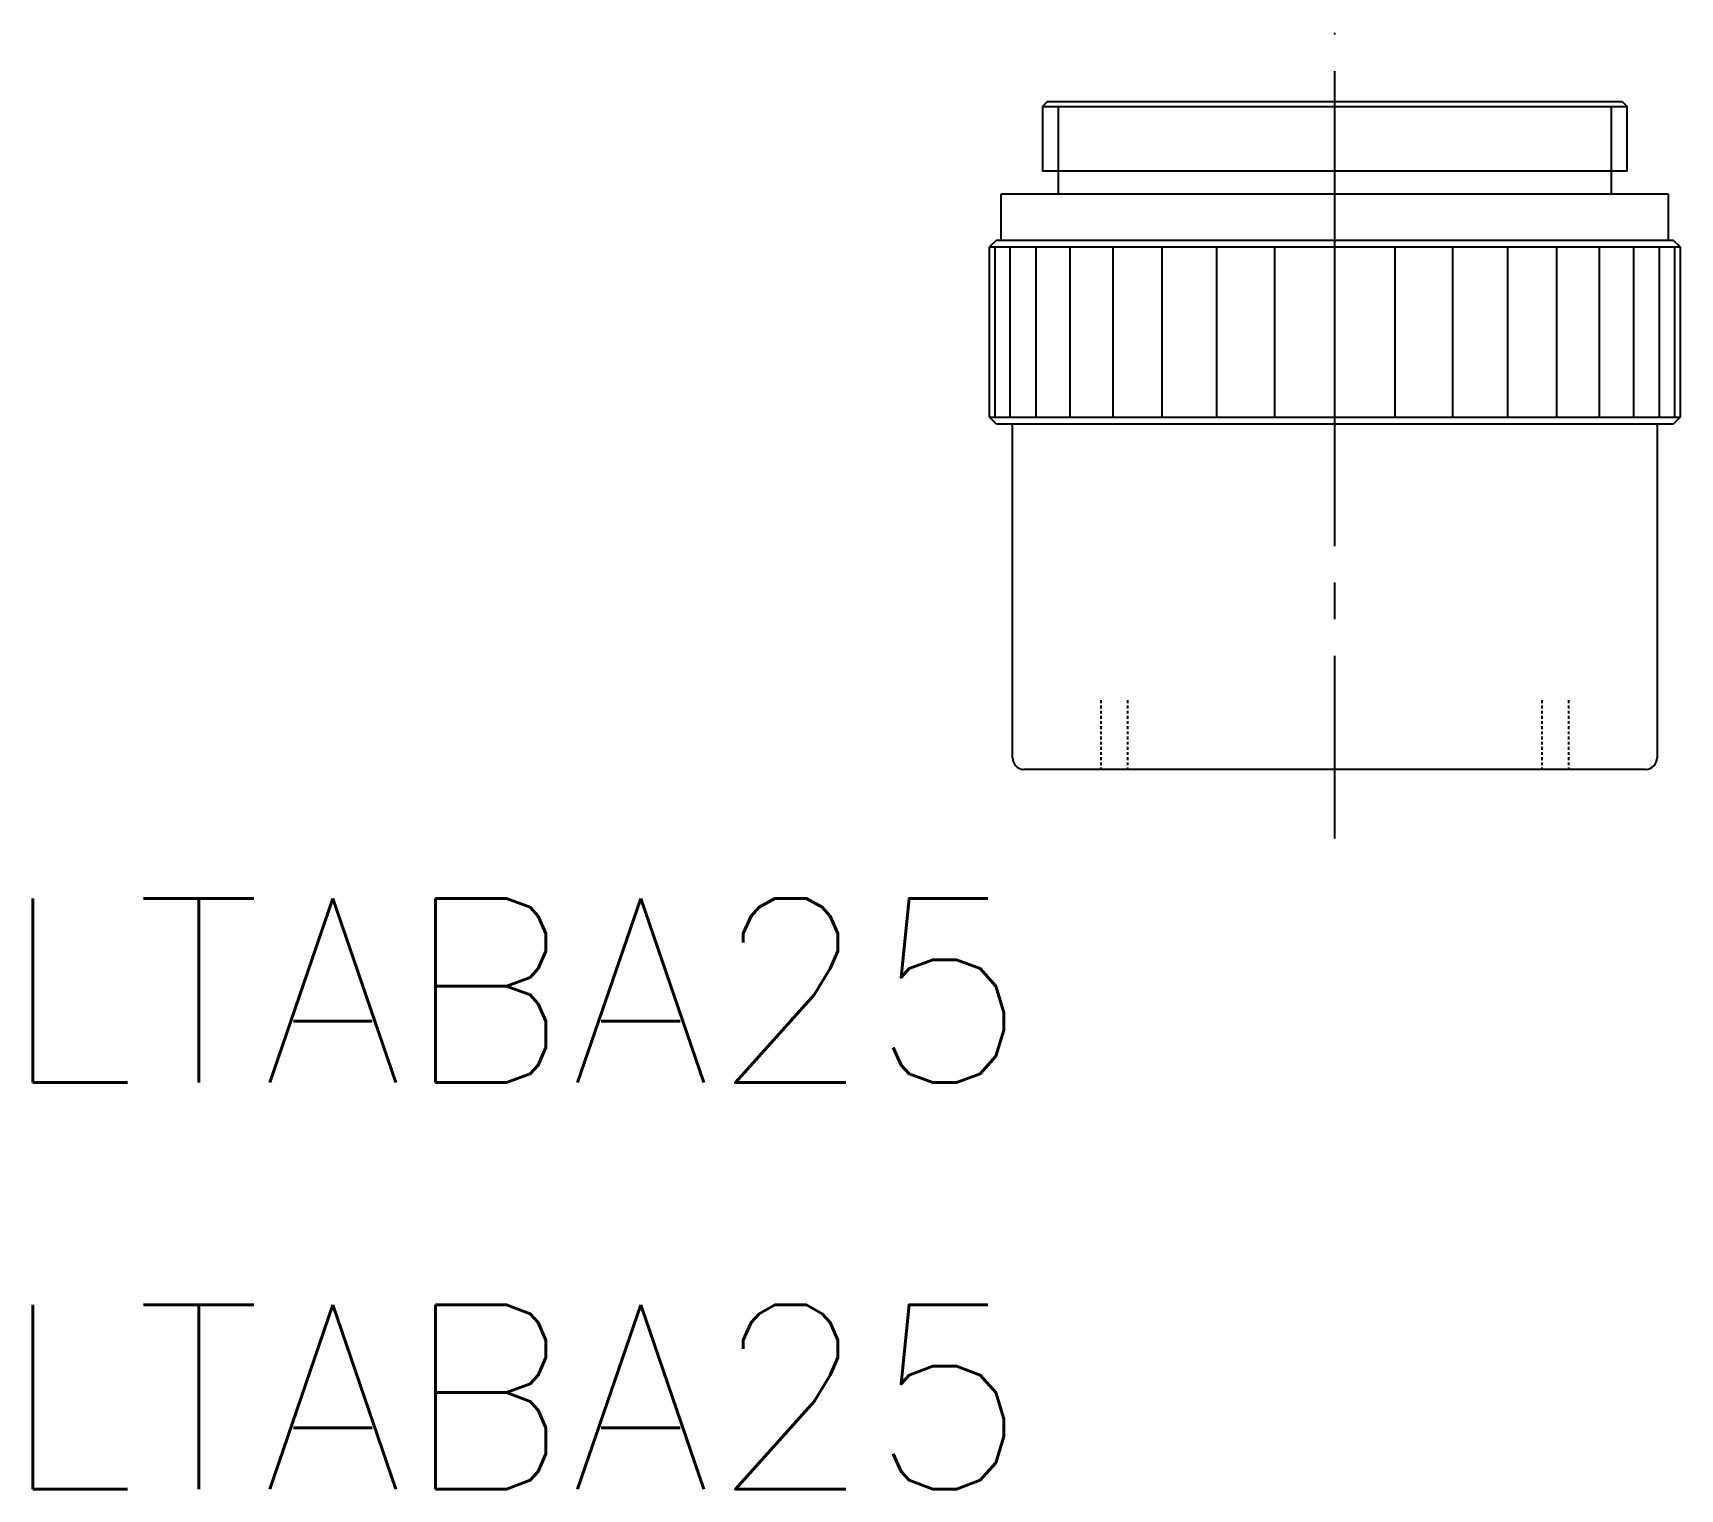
# Model space of a CAD drawing. Extents: x 14.7 to 86.3, y 32.5 to 95.8.
import ezdxf

# ---------------------------------------------------------------- set-up
doc = ezdxf.new("R2010")
doc.units = 0
doc.header["$LTSCALE"] = 0.25
doc.linetypes.add('CENTER', pattern=[50.8, 31.75, -6.35, 6.35, -6.35])
doc.linetypes.add('DASHED', pattern=[0.75, 0.5, -0.25])
doc.layers.get('0').update_dxf_attribs({"linetype": 'CONTINUOUS'})
doc.layers.add('CENTER', color=1, linetype='CENTER')
doc.styles.get("Standard").update_dxf_attribs({"font": 'txt.shx', "bigfont": 'extfont.shx'})

msp = doc.modelspace()

# ---------------------------------------------------------------- linework, layer by layer
at = {"linetype": 'CONTINUOUS'}
for p, q in [((58.754, 92.782), (58.554, 92.582)), ((58.554, 92.582), (58.554, 89.782)), ((83.254, 92.782), (58.754, 92.782)), ((83.754, 92.782), (83.254, 92.782)), ((83.754, 92.782), (83.954, 92.582)), ((83.954, 89.782), (83.954, 92.582)), ((83.954, 89.782), (58.554, 89.782)), ((59.254, 88.782), (59.254, 89.782)), ((83.254, 89.782), (83.254, 88.782)), ((85.754, 88.782), (56.754, 88.782)), ((56.754, 88.782), (56.754, 86.782)), ((85.754, 86.782), (85.754, 88.782)), ((56.554, 86.782), (56.254, 86.482)), ((56.554, 86.782), (85.954, 86.782)), ((86.254, 86.482), (85.954, 86.782)), ((56.254, 79.082), (56.254, 86.482)), ((86.254, 86.482), (86.254, 79.082)), ((56.554, 78.782), (56.254, 79.082)), ((85.954, 78.782), (56.554, 78.782)), ((57.254, 64.282), (57.254, 78.782)), ((85.254, 78.782), (85.254, 64.282)), ((86.254, 79.082), (85.954, 78.782)), ((84.754, 63.782), (57.754, 63.782))]:
    msp.add_line(p, q, dxfattribs=at)
at = {"color": 3, "linetype": 'CONTINUOUS'}
for p, q in [((58.554, 92.582), (83.954, 92.582)), ((59.254, 89.782), (59.254, 92.582)), ((83.254, 92.582), (83.254, 89.782)), ((56.254, 86.482), (86.254, 86.482)), ((56.482, 86.482), (56.482, 79.082)), ((57.158, 79.082), (57.158, 86.482)), ((58.263, 86.482), (58.263, 79.082)), ((59.763, 79.082), (59.763, 86.482)), ((61.612, 86.482), (61.612, 79.082)), ((63.754, 79.082), (63.754, 86.482)), ((66.123, 86.482), (66.123, 79.082)), ((68.649, 79.082), (68.649, 86.482)), ((71.254, 79.082), (71.254, 86.482)), ((73.858, 86.482), (73.858, 79.082)), ((76.384, 79.082), (76.384, 86.482)), ((78.754, 86.482), (78.754, 79.082)), ((80.895, 79.082), (80.895, 86.482)), ((82.744, 86.482), (82.744, 79.082)), ((84.244, 79.082), (84.244, 86.482)), ((85.349, 86.482), (85.349, 79.082)), ((86.026, 79.082), (86.026, 86.482)), ((56.254, 79.082), (86.254, 79.082))]:
    msp.add_line(p, q, dxfattribs=at)
at = {"color": 3, "linetype": 'DASHED'}
for p, q in [((61.094, 66.782), (61.094, 63.782)), ((62.254, 66.782), (62.254, 63.782)), ((80.254, 66.782), (80.254, 63.782)), ((81.414, 66.782), (81.414, 63.782))]:
    msp.add_line(p, q, dxfattribs=at)
at = {"linetype": 'CONTINUOUS'}
for centre, start, end in [((57.754, 64.282), 180, 270), ((84.754, 64.282), 270, 0)]:
    msp.add_arc(centre, 0.5, start, end, dxfattribs=at)
at = {"layer": 'CENTER', "color": 1, "linetype": 'CENTER'}
msp.add_line((71.254, 60.782), (71.254, 95.782), dxfattribs=at)

# ---------------------------------------------------------------- texts
for p in [(13.331, 50.17), (13.331, 32.509)]:
    msp.add_text('LTABA25', height=8).set_placement(p)

doc.saveas('drawing.dxf')
